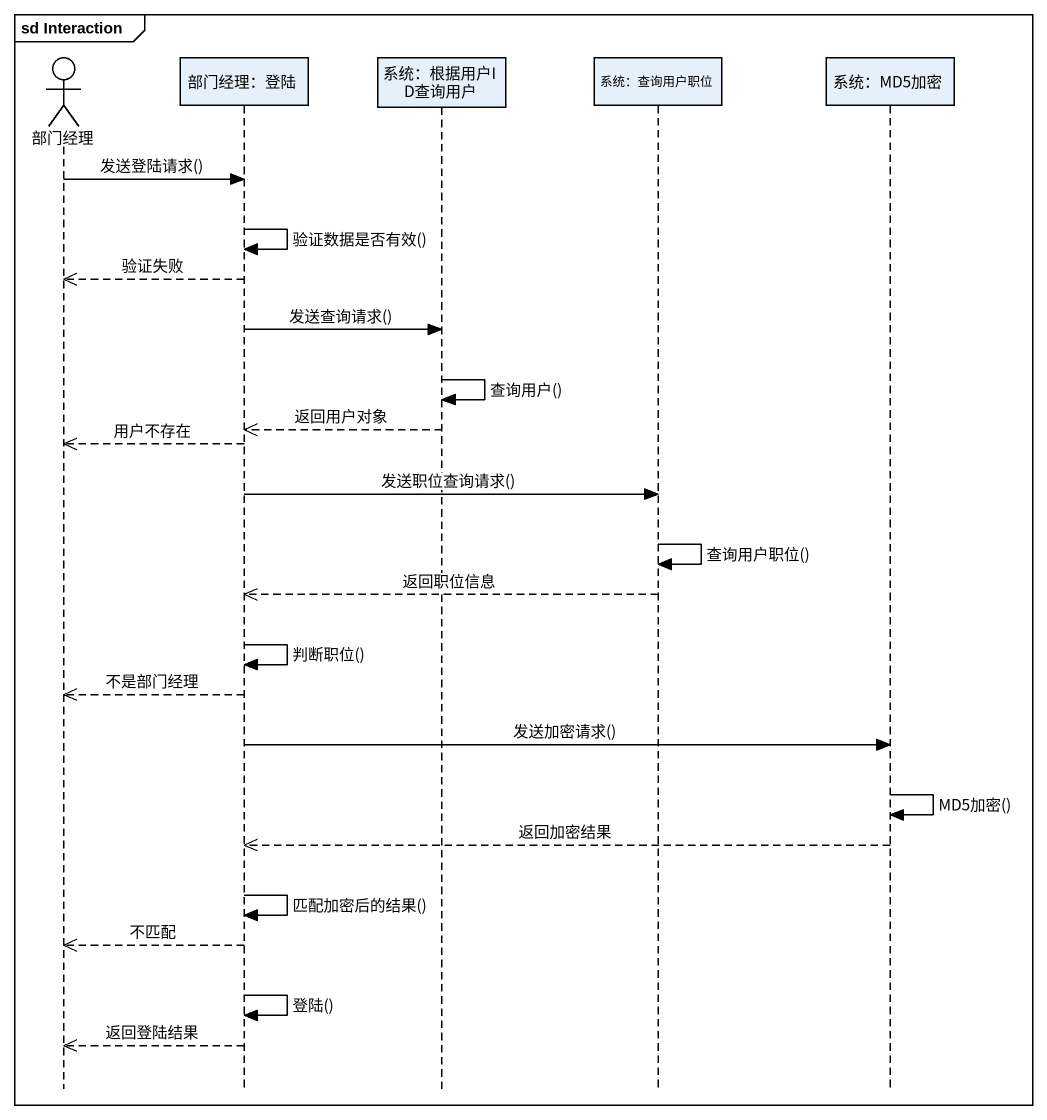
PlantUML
@startuml
mainframe sd Interaction
hide footbox
actor 部门经理
participant "部门经理：登陆" as 部门经理_登陆
participant "系统：根据用户ID查询用户" as 系统_根据用户ID查询用户
participant "系统：查询用户职位" as 系统_查询用户职位
participant "系统：MD5加密" as 系统_MD5加密

部门经理 -> 部门经理_登陆 : 发送登陆请求()
部门经理_登陆 -> 部门经理_登陆 : 验证数据是否有效()
部门经理_登陆 -->> 部门经理 : 验证失败
部门经理_登陆 -> 系统_根据用户ID查询用户 : 发送查询请求()
系统_根据用户ID查询用户 -> 系统_根据用户ID查询用户 : 查询用户()
系统_根据用户ID查询用户 -->> 部门经理_登陆 : 返回用户对象
部门经理_登陆 -->> 部门经理 : 用户不存在
部门经理_登陆 -> 系统_查询用户职位 : 发送职位查询请求()
系统_查询用户职位 -> 系统_查询用户职位 : 查询用户职位()
系统_查询用户职位 -->> 部门经理_登陆 : 返回职位信息
部门经理_登陆 -> 部门经理_登陆 : 判断职位()
部门经理_登陆 -->> 部门经理 : 不是部门经理
部门经理_登陆 -> 系统_MD5加密 : 发送加密请求()
系统_MD5加密 -> 系统_MD5加密 : MD5加密()
系统_MD5加密 -->> 部门经理_登陆 : 返回加密结果
部门经理_登陆 -> 部门经理_登陆 : 匹配加密后的结果()
部门经理_登陆 -->> 部门经理 : 不匹配
部门经理_登陆 -> 部门经理_登陆 : 登陆()
部门经理_登陆 -->> 部门经理 : 返回登陆结果
@enduml
